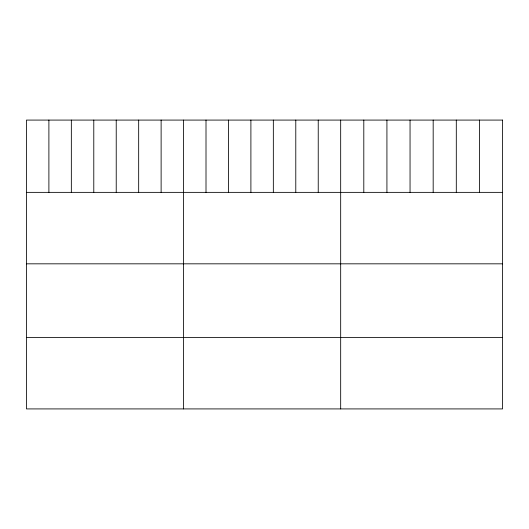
<?xml version="1.0" encoding="UTF-8"?>
<svg xmlns="http://www.w3.org/2000/svg" width="529" height="529" viewBox="0 0 529 529"><rect width="100%" height="100%" fill="white"/><g stroke="black" fill="none" stroke-linecap="round" stroke-linejoin="round"><path stroke-width="0.79" d="M26.45 192.364L502.55 192.364M26.45 263.826L502.55 263.826M26.45 337.456L502.55 337.456M479.426 120.083L479.426 192.364M456.302 120.083L456.302 192.364M433.178 120.083L433.178 192.364M410.048 120.083L410.048 192.364M386.924 120.083L386.924 192.364M363.8 120.083L363.8 192.364M340.676 120.083L340.676 408.917M318.233 120.083L318.233 192.364M295.784 120.083L295.784 192.364M273.341 120.083L273.341 192.364M250.898 120.083L250.898 192.364M228.455 120.083L228.455 192.364M206.006 120.083L206.006 192.364M183.563 120.083L183.563 408.917M161.12 120.083L161.12 192.364M138.671 120.083L138.671 192.364M116.228 120.083L116.228 192.364M93.785 120.083L93.785 192.364M71.342 120.083L71.342 192.364M48.893 120.083L48.893 192.364M502.55 120.083L26.45 120.083L26.45 408.917L502.55 408.917L502.55 120.083"/></g></svg>
